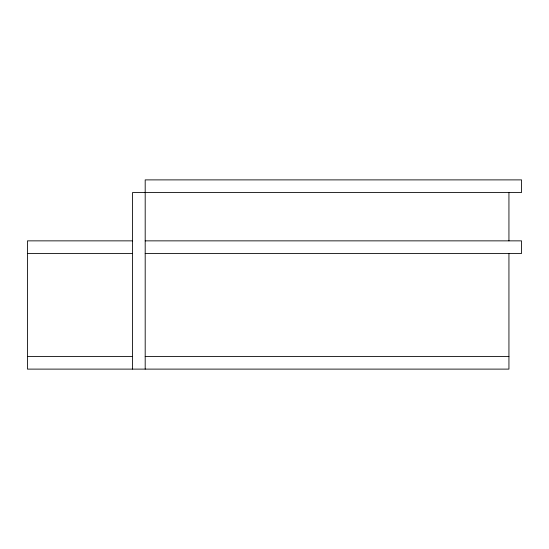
<?xml version="1.0" encoding="UTF-8"?>
<svg xmlns="http://www.w3.org/2000/svg" width="549" height="549" viewBox="0 0 549 549"><rect width="100%" height="100%" fill="white"/><g stroke="black" fill="none" stroke-linecap="round" stroke-linejoin="round"><path stroke-width="0.82" d="M132.577 240.86L27.45 240.86L27.45 369.113L508.937 369.113L508.937 253.473M145.19 240.86L521.55 240.86L521.55 253.473L145.19 253.473M27.45 253.473L132.577 253.473M27.45 356.5L132.577 356.5M145.19 356.5L508.937 356.5M508.937 192.5L508.937 240.86M145.19 369.113L145.19 179.887L521.55 179.887L521.55 192.5L132.577 192.5L132.577 369.113"/></g></svg>
